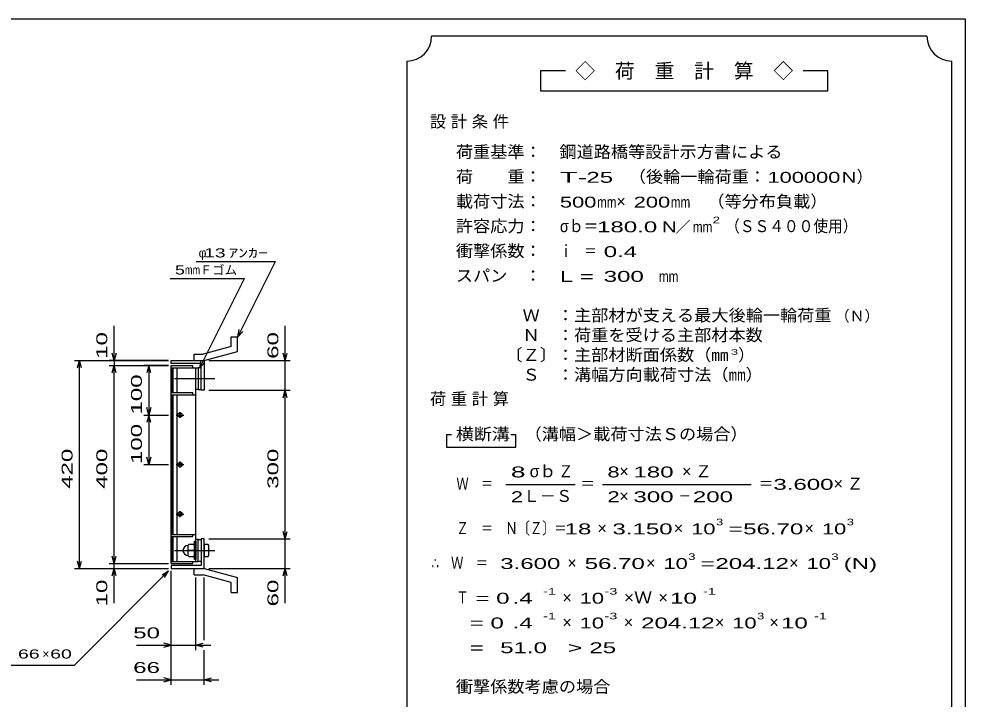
# Model space of a CAD drawing. Units: millimetres, scale not verified. Extents: x -1820 to 1731, y -1282 to 1054.
# Drawn here: x -179 to 1731, y -320 to 1054 of the extents above; entities that cross this region are included whole.
import ezdxf
from ezdxf.enums import TextEntityAlignment as Align

# ---------------------------------------------------------------- set-up
doc = ezdxf.new("R2010")
doc.units = ezdxf.units.MM
doc.header["$LTSCALE"] = 10
doc.linetypes.add('CHAIN', pattern=[18.5, 12, -1.5, 3.5, -1.5])
for name, color, linetype, lineweight in [('0_2', 150, 'Continuous', 25), ('16', 3, 'Continuous', 25), ('19', 6, 'Continuous', 25), ('22', 2, 'Continuous', 25)]:
    doc.layers.add(name, color=color, linetype=linetype, lineweight=lineweight)
doc.styles.add('ベクトル', font='')
doc.styles.get('ベクトル').set_extended_font_data('ベクトル')

msp = doc.modelspace()

# ---------------------------------------------------------------- linework, layer by layer
at = {"layer": '0_2'}
for p, q in [((-1729, 1053.5), (1731, 1053.5)), ((1731, 1053.5), (1731, -1146.5))]:
    msp.add_line(p, q, dxfattribs=at)
at = {"layer": '16'}
for p, q in [((128, 353.5), (172, 353.5)), ((128, 349), (128, 353.5)), ((128, 349), (172, 349)), ((128, -42), (128, 349)), ((128, 349), (178, 349)), ((129.5, 299), (129.5, 349)), ((132.5, 299), (132.5, 349)), ((140, 299), (140, 349)), ((172, 349), (172, 353.5)), ((178, -42), (178, 349)), ((178, 349), (182.5, 349)), ((182.5, 349), (182.5, 305)), ((188.5, 349), (182.5, 349)), ((188.5, 305), (188.5, 349)), ((128, 294.5), (128, 299)), ((128, 299), (172, 299)), ((128, 294.5), (178, 294.5)), ((129.5, 12.5), (129.5, 294.5)), ((132.5, 12.5), (132.5, 294.5)), ((140, 12.5), (140, 294.5)), ((172, 294.5), (172, 299)), ((182.5, 305), (178, 305)), ((182.5, 305), (188.5, 305)), ((138, 253.5), (154, 253.5)), ((144, 256.5), (148, 256.5)), ((144, 250.5), (148, 250.5)), ((146, 247.5), (146, 259.5)), ((138, 153.5), (154, 153.5)), ((144, 156.5), (148, 156.5)), ((146, 147.5), (146, 159.5)), ((144, 150.5), (148, 150.5)), ((146, 47.5), (146, 59.5)), ((138, 53.5), (154, 53.5)), ((144, 56.5), (148, 56.5)), ((144, 50.5), (148, 50.5)), ((128, 8), (128, 12.5)), ((128, 12.5), (178, 12.5)), ((128, 8), (172, 8)), ((129.5, -42), (129.5, 8)), ((132.5, -42), (132.5, 8)), ((140, -42), (140, 8)), ((172, 8), (172, 12.5)), ((182.5, 2), (178, 2)), ((182.5, -42), (182.5, 2)), ((182.5, 2), (188.5, 2)), ((188.5, 2), (188.5, -42)), ((164, -8), (162, -10)), ((162, -10), (162, -30)), ((162, -18), (164, -20)), ((173, -8), (164, -8)), ((175, -10), (173, -8)), ((173, -20), (175, -18)), ((175, -38.5), (175, -1.5)), ((175, -1.5), (178, -1.5)), ((178, -1.5), (178, -38.5)), ((164, -20), (162, -22)), ((162, -30), (164, -32)), ((173, -20), (164, -20)), ((164, -32), (173, -32)), ((175, -22), (173, -20)), ((173, -32), (175, -30)), ((128, -42), (172, -42)), ((128, -46.5), (128, -42)), ((128, -42), (178, -42)), ((128, -46.5), (172, -46.5)), ((172, -46.5), (172, -42)), ((178, -38.5), (175, -38.5)), ((178, -42), (182.5, -42)), ((188.5, -42), (182.5, -42))]:
    msp.add_line(p, q, dxfattribs=at)
at = {"layer": '16', "linetype": 'CHAIN'}
for p, q in [((135, 327), (216, 327)), ((135, -20), (216, -20))]:
    msp.add_line(p, q, dxfattribs=at)
at = {"layer": '16'}
for centre, radius, start, end in [((144, 253.5), 3, 90, 270), ((146, 253.5), 4, 46.6, 133.4), ((146, 253.5), 4, 226.6, 313.4), ((148, 253.5), 3, 270, 90), ((144, 153.5), 3, 90, 270), ((146, 153.5), 4, 46.6, 133.4), ((148, 153.5), 3, 270, 90), ((146, 153.5), 4, 226.6, 313.4), ((146, 53.5), 4, 46.6, 133.4), ((144, 53.5), 3, 90, 270), ((146, 53.5), 4, 226.6, 313.4), ((148, 53.5), 3, 270, 90), ((162, -20), 10, 90, 270)]:
    msp.add_arc(centre, radius, start, end, dxfattribs=at)
at = {"layer": '19'}
for p, q in [((249.11, 411.62), (262.11, 411.62)), ((249.11, 391.6), (249.11, 411.62)), ((262.11, 381.62), (262.11, 411.62)), ((249.11, 391.6), (192.78, 376.51)), ((128, 357.5), (128, 363.5)), ((128, 363.5), (194.5, 363.5)), ((174.49, 376.51), (192.78, 376.51)), ((174.49, 363.51), (174.49, 376.51)), ((174.5, 363.5), (194.5, 363.5)), ((194.5, 363.5), (262.11, 381.62)), ((194.5, 363.5), (194.5, 303.5)), ((188.5, 357.5), (128, 357.5)), ((188.5, 303.5), (188.5, 357.5)), ((194.5, 303.5), (188.5, 303.5)), ((194.5, 3.5), (188.5, 3.5)), ((188.5, 3.5), (188.5, -50.5)), ((194.5, -56.5), (194.5, 3.5)), ((202.5, -8), (194.5, -8)), ((194.5, -8), (194.5, -32)), ((204.5, -10), (202.5, -8)), ((204.5, -18), (202.5, -20)), ((204.5, -30), (204.5, -10)), ((194.5, -20), (202.5, -20)), ((194.5, -32), (202.5, -32)), ((202.5, -20), (204.5, -22)), ((202.5, -32), (204.5, -30)), ((128, -50.5), (128, -56.5)), ((188.5, -50.5), (128, -50.5)), ((128, -56.5), (194.5, -56.5)), ((174.49, -69.51), (174.49, -56.51)), ((174.5, -56.5), (194.5, -56.5)), ((194.5, -56.5), (262.11, -74.62)), ((174.49, -69.51), (192.78, -69.51)), ((249.11, -84.6), (192.78, -69.51)), ((262.11, -104.62), (262.11, -74.62)), ((249.11, -104.62), (249.11, -84.6)), ((249.11, -104.62), (262.11, -104.62))]:
    msp.add_line(p, q, dxfattribs=at)
at = {"layer": '22', "color": 4}
for p, q in [((1654, 1018.5), (654, 1018.5)), ((604, 968.5), (604, -581.5)), ((1704, -581.5), (1704, 968.5)), ((924, 948.5), (874, 948.5)), ((874, 948.5), (874, 908.5)), ((1454, 948.5), (1404, 948.5)), ((1454, 908.5), (1454, 948.5)), ((874, 908.5), (1454, 908.5)), ((178.5, 563.5), (338.5, 563.5)), ((262.5, 411.5), (338.5, 563.5)), ((126, 529), (276, 529)), ((186, 349), (276, 529)), ((13, 363.5), (13, 433.5)), ((262.5, 411.5), (265.5, 426.1)), ((262.5, 411.5), (272.5, 422.5)), ((358.5, 363.5), (358.5, 433.5)), ((-67, 363.5), (123, 363.5)), ((-61, 348.5), (-57, 363.5)), ((-53, 348.5), (-57, 363.5)), ((-57, -56.5), (-57, 363.5)), ((123, 363.5), (3, 363.5)), ((13, 363.5), (9, 378.5)), ((17, 378.5), (13, 363.5)), ((13, 363.5), (13, 353.5)), ((186, 349), (189, 363.6)), ((204.5, 363.5), (368.5, 363.5)), ((358.5, 363.5), (354.5, 378.5)), ((358.5, 363.5), (362.5, 378.5)), ((358.5, 303.5), (358.5, 363.5)), ((3, 353.5), (123, 353.5)), ((9, 338.5), (13, 353.5)), ((17, 338.5), (13, 353.5)), ((13, -46.5), (13, 353.5)), ((123, 353.5), (73, 353.5)), ((83, 353.5), (79, 338.5)), ((87, 338.5), (83, 353.5)), ((83, 353.5), (83, 253.5)), ((186, 349), (196, 360)), ((204.5, 303.5), (368.5, 303.5)), ((354.5, 288.5), (358.5, 303.5)), ((362.5, 288.5), (358.5, 303.5)), ((358.5, 3.5), (358.5, 303.5)), ((83, 253.5), (79, 268.5)), ((87, 268.5), (83, 253.5)), ((73, 253.5), (123, 253.5)), ((83, 253.5), (79, 238.5)), ((87, 238.5), (83, 253.5)), ((83, 253.5), (83, 153.5)), ((694, 213.5), (684, 213.5)), ((684, 213.5), (684, 188.5)), ((824, 213.5), (814, 213.5)), ((824, 188.5), (824, 213.5)), ((684, 188.5), (824, 188.5)), ((73, 153.5), (123, 153.5)), ((83, 153.5), (79, 168.5)), ((87, 168.5), (83, 153.5)), ((804, 113.5), (944, 113.5)), ((999, 113.5), (1299, 113.5)), ((204.5, 3.5), (368.5, 3.5)), ((358.5, 3.5), (354.5, 18.5)), ((358.5, 3.5), (362.5, 18.5)), ((358.5, -56.5), (358.5, 3.5)), ((13, -46.5), (9, -31.5)), ((13, -46.5), (17, -31.5)), ((-67, -56.5), (123, -56.5)), ((-57, -56.5), (-61, -41.5)), ((-57, -56.5), (-53, -41.5)), ((3, -46.5), (123, -46.5)), ((3, -56.5), (123, -56.5)), ((9, -71.5), (13, -56.5)), ((13, -56.5), (13, -46.5)), ((17, -71.5), (13, -56.5)), ((13, -126.5), (13, -56.5)), ((204.5, -56.5), (368.5, -56.5)), ((354.5, -71.5), (358.5, -56.5)), ((362.5, -71.5), (358.5, -56.5)), ((358.5, -126.5), (358.5, -56.5)), ((-67, -251.5), (123, -61.5)), ((110, -69.5), (123, -61.5)), ((115, -74.5), (123, -61.5)), ((128, -221.5), (128, -61.5)), ((128, -291.5), (128, -61.5)), ((178, -221.5), (178, -74.5)), ((194.5, -201.5), (194.5, -74.5)), ((128, -211.5), (113, -207.5)), ((178, -211.5), (193, -207.5)), ((58, -211.5), (128, -211.5)), ((113, -215.5), (128, -211.5)), ((128, -211.5), (178, -211.5)), ((193, -215.5), (178, -211.5)), ((178, -211.5), (208, -211.5)), ((194.5, -291.5), (194.5, -221.5)), ((-267, -251.5), (-67, -251.5)), ((58, -281.5), (128, -281.5)), ((128, -281.5), (113, -277.5)), ((113, -285.5), (128, -281.5)), ((128, -281.5), (194.5, -281.5)), ((194.5, -281.5), (209.5, -277.5)), ((209.5, -285.5), (194.5, -281.5)), ((194.5, -281.5), (224.5, -281.5))]:
    msp.add_line(p, q, dxfattribs=at)
for centre, start, end in [((604, 1018.5), 270, 0), ((1704, 1018.5), 180, 270)]:
    msp.add_arc(centre, 50, start, end, dxfattribs=at)

# ---------------------------------------------------------------- texts
at = {"layer": '22', "style": 'ベクトル'}
for s, height, p in [('◇\u3000荷\u3000重\u3000計\u3000算\u3000◇', 29.33, (944, 948.5)), ('）', 24.19, (1512, 735)), ('×', 24.19, (1027, 685)), ('／', 21.99, (1146.5, 633.5)), ('φ', 18.33, (183.5, 581)), ('Ｆゴム', 18.33, (186, 546.5)), ('（Ｎ）', 21.99, (1468, 453.5)), ('）', 24.19, (1273, 375)), ('σｂ', 24.19, (852, 140)), ('×', 24.19, (1033, 140)), ('Ｌ－Ｓ', 24.19, (839, 90)), ('×', 24.19, (1033, 90)), ('×', 24.19, (989, 25)), ('×', 24.19, (1143, 25)), ('×', 24.19, (1407, 25)), ('×', 24.19, (928, -45)), ('×', 24.19, (1087, -45)), ('×', 24.19, (1376, -45)), ('×', 24.19, (918, -115)), ('×', 24.19, (1112, -115)), ('×', 24.19, (918, -165)), ('×', 24.19, (1042, -165)), ('×', 24.19, (1226, -165)), ('×', 24.19, (1336, -165)), ('×', 18.33, (-132, -229))]:
    msp.add_text(s, height=height, dxfattribs=at).set_placement(p, align=Align.MIDDLE_LEFT)
for s, height, width, p in [('荷重基準：\u3000', 24.19, 1.05, (703, 785)), ('鋼道路橋等設計示方書による', 24.19, 1.05, (912, 785)), ('荷\u3000\u3000重：\u3000', 24.19, 1.05, (703, 735)), ('（後輪一輪荷重：', 24.19, 1.05, (1052, 735)), ('T-', 21.99, 2, (913, 733.5)), (' 25 ', 21.99, 1.65, (953, 733.5)), ('100000', 21.99, 1.5, (1332, 733.5)), ('N', 21.99, 1.4, (1482, 733.5)), ('載荷寸法：\u3000', 24.19, 1.05, (703, 685)), ('500', 21.99, 1.5, (913, 683.5)), ('mm', 21.99, 0.8, (988, 683.5)), ('200', 21.99, 1.5, (1062, 683.5)), ('mm', 21.99, 0.8, (1137, 683.5)), ('\u3000（等分布負載）', 24.19, 1.05, (1176, 685)), ('許容応力：\u3000', 24.19, 1.05, (703, 635)), ('2', 13.2, 1.5, (1221.5, 647.5)), ('（ＳＳ４００使用）', 24.19, 0.9, (1246.5, 635)), ('σｂ＝', 24.19, 0.9, (913, 635)), ('180.0', 21.99, 1.65, (988, 633.5)), ('N', 21.99, 1.4, (1119, 633.5)), ('mm', 21.99, 0.8, (1181.5, 633.5)), ('衝撃係数：\u3000', 24.19, 1.05, (703, 585)), ('ｉ\u3000＝', 24.19, 0.75, (913, 585)), (' 0.4', 21.99, 1.65, (988, 583.5)), (' 13 ', 18.33, 1.6, (183.5, 581)), ('ｱﾝｶｰ', 18.33, 1.6, (243.5, 581)), ('5', 18.33, 1.45, (136, 546.5)), ('mm', 18.33, 0.75, (156, 546.5)), ('スパン\u3000：\u3000', 24.19, 1.05, (703, 535)), ('L =', 21.99, 1.65, (913, 533.5)), (' 300 ', 21.99, 1.65, (988, 533.5)), ('mm', 21.99, 0.8, (1113, 533.5)), ('\u3000Ｗ\u3000：主部材が支える最大後輪一輪荷重', 24.19, 1.05, (803, 455)), ('\u3000Ｎ\u3000：荷重を受ける主部材本数', 24.19, 1.05, (803, 415)), ('〔Ｚ〕：主部材断面係数（㎜', 24.19, 1.05, (803, 375)), ('3', 11, 1.8, (1258, 381)), ('\u3000Ｓ\u3000：溝幅方向載荷寸法（㎜）', 24.19, 1.05, (803, 335)), ('横断溝', 24.19, 1.1, (703, 215)), ('\u3000（溝幅＞載荷寸法Ｓの場合）', 24.19, 1.05, (807, 215)), ('8', 21.99, 1.8, (814, 138.5)), ('Ｚ', 24.19, 0.9, (910, 140)), ('8', 21.99, 1.5, (1009, 138.5)), (' 180 ', 21.99, 1.65, (1048, 138.5)), ('Ｗ\u3000＝', 24.19, 0.75, (704, 115)), ('＝', 24.19, 0.9, (954, 115)), ('＝', 24.19, 0.9, (1314, 115)), ('3.600', 21.99, 1.65, (1344, 113.5)), ('2', 21.99, 1.5, (814, 88.5)), ('2', 21.99, 1.5, (1009, 88.5)), (' 300 ', 21.99, 1.65, (1048, 88.5)), (' 200 ', 21.99, 1.65, (1168, 88.5)), ('－', 24.19, 0.75, (1153, 90)), ('Ｚ\u3000＝\u3000Ｎ〔Ｚ〕＝', 24.19, 0.75, (704, 25)), ('3', 13.2, 1.5, (1228, 37.5)), ('3', 13.2, 1.5, (1492, 37.5)), (' 18 ', 21.99, 1.65, (909, 23.5)), ('3.150', 21.99, 1.65, (1019, 23.5)), ('10', 21.99, 1.5, (1178, 23.5)), ('=', 21.99, 1.7, (1253, 23.5)), ('56.70', 21.99, 1.65, (1283, 23.5)), ('10', 21.99, 1.5, (1442, 23.5)), ('∴\u3000Ｗ\u3000＝', 24.19, 0.75, (654, -45)), (' 3.600', 21.99, 1.65, (779, -46.5)), ('56.70', 21.99, 1.65, (963, -46.5)), ('10', 21.99, 1.5, (1122, -46.5)), ('3', 13.2, 1.5, (1172, -32.5)), ('204.12', 21.99, 1.65, (1227, -46.5)), ('10', 21.99, 1.5, (1411, -46.5)), ('3', 13.2, 1.5, (1461, -32.5)), ('(N)', 21.99, 1.65, (1486, -46.5)), ('=', 21.99, 1.7, (1197, -46.5)), ('Ｔ', 24.19, 0.75, (704, -115)), (' = 0', 21.99, 1.65, (729, -116.5)), (' .4 ', 21.99, 1.65, (804, -116.5)), ('-1', 13.2, 1.65, (879, -102.5)), ('10', 21.99, 1.5, (953, -116.5)), ('-3', 13.2, 1.65, (1003, -102.5)), ('×Ｗ', 24.19, 1.1, (1042, -115)), (' 10 ', 21.99, 1.65, (1122, -116.5)), ('-1', 13.2, 1.65, (1202, -102.5)), ('-1', 13.2, 1.65, (879, -152.5)), ('-3', 13.2, 1.65, (1003, -152.5)), ('3', 13.2, 1.5, (1311, -152.5)), ('-1', 13.2, 1.65, (1426, -152.5)), ('  = 0', 21.99, 1.65, (704, -166.5)), (' .4 ', 21.99, 1.65, (804, -166.5)), ('10', 21.99, 1.5, (953, -166.5)), ('204.12', 21.99, 1.65, (1077, -166.5)), ('10', 21.99, 1.5, (1261, -166.5)), (' 10 ', 21.99, 1.65, (1346, -166.5)), (' 50 ', 21.99, 1.65, (38, -186.5)), (' 51.0', 21.99, 1.65, (779, -216.5)), ('>', 21.99, 1.7, (929, -216.5)), (' 25 ', 21.99, 1.65, (959, -216.5)), (' 66 ', 18.33, 1.6, (-192, -229)), (' 60 ', 18.33, 1.6, (-127, -229)), ('  =', 21.99, 1.65, (704, -216.5)), (' 66 ', 21.99, 1.65, (38, -256.5)), ('衝撃係数考慮の場合', 24.19, 1.05, (703, -295))]:
    msp.add_text(s, height=height, dxfattribs=dict(at, width=width)).set_placement(p, align=Align.MIDDLE_LEFT)
at = {"layer": '22', "style": 'ベクトル', "width": 1.65}
for s, p in [(' 10 ', (-12, 353.5)), (' 60 ', (333.5, 353.5)), (' 100 ', (58, 241)), (' 100 ', (58, 141)), (' 420 ', (-82, 91)), (' 400 ', (-12, 91)), (' 300 ', (333.5, 91)), (' 10 ', (-12, -146.5)), (' 60 ', (333.5, -146.5))]:
    msp.add_text(s, height=21.99, rotation=90, dxfattribs=at).set_placement(p, align=Align.MIDDLE_LEFT)
at = {"layer": '22', "char_height": 24.19, "attachment_point": 4, "style": 'ベクトル'}
for s, insert in [('\\T1.28;設計条件', (650.5, 845)), ('\\T1.28;荷重計算', (650.5, 285)), ('\\T1.42;×Ｚ', (1159.5, 140)), ('\\T1.42;×Ｚ', (1465.5, 115))]:
    msp.add_mtext(s, dxfattribs=dict(at, insert=insert))

doc.saveas('drawing.dxf')
